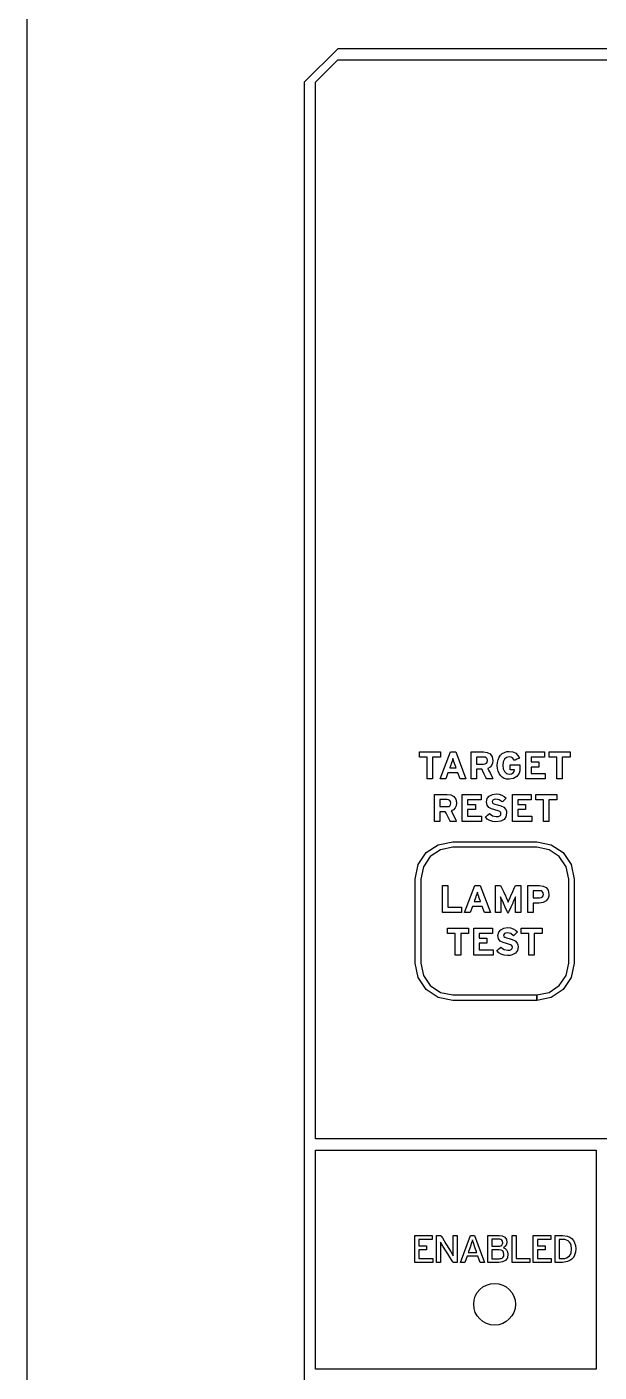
# Model space of a CAD drawing. Extents: x 0.4 to 9, y 0.3 to 17.6.
# Drawn here: x 0.371 to 2.424, y 9.744 to 14.574 of the extents above; entities that cross this region are included whole.
import ezdxf

# ---------------------------------------------------------------- set-up
doc = ezdxf.new("R2010")
doc.units = 0
doc.header["$MEASUREMENT"] = 0
doc.layers.get('0').update_dxf_attribs({"linetype": 'CONTINUOUS'})

msp = doc.modelspace()

# ---------------------------------------------------------------- linework, layer by layer
at = {"color": 7}
for points in [[(0.3713, 17.4776), (0.3713, 17.2884), (0.3713, 16.7536), (0.3713, 14.8448), (0.3713, 12.1462), (0.3713, 9.0526)], [(7.8362, 14.4957), (7.5634, 14.4957), (6.8441, 14.4957), (4.6613, 14.4957), (2.4785, 14.4957), (1.7592, 14.4957), (1.4864, 14.4957), (1.3663, 14.3756), (1.3663, 14.2489), (1.3663, 13.8906), (1.3663, 12.6119), (1.3663, 10.804), (1.3663, 8.7315)], [(5.8565, 10.5811), (4.6613, 10.5811), (3.4661, 10.5811), (2.4235, 10.5811), (1.6861, 10.5811), (1.4795, 10.5811), (1.4064, 10.5811), (1.4064, 10.7442), (1.4064, 11.174), (1.4064, 12.4784), (1.4064, 13.7828), (1.4064, 14.2126), (1.4064, 14.3756), (1.4864, 14.4557)], [(1.4864, 14.4557), (1.5577, 14.4557), (1.7592, 14.4557), (2.4785, 14.4557), (3.4955, 14.4557), (4.6613, 14.4557), (5.8271, 14.4557)], [(1.9045, 11.9317), (1.9016, 11.94), (1.9005, 11.9437), (1.8995, 11.9466), (1.8986, 11.9437), (1.8975, 11.94), (1.8946, 11.9317), (1.8944, 11.9309), (1.8937, 11.9289), (1.8916, 11.9229), (1.8895, 11.9168), (1.8888, 11.9148), (1.8885, 11.9141), (1.8895, 11.9141), (1.892, 11.9141), (1.8996, 11.9141), (1.9073, 11.9141), (1.9098, 11.9141), (1.9107, 11.9141), (1.9105, 11.9148), (1.9098, 11.9168), (1.9076, 11.9229), (1.9054, 11.9289), (1.9047, 11.9309), (1.9045, 11.9317)], [(2.0208, 11.8737), (2.02, 11.8752), (2.0181, 11.8792), (2.0121, 11.8913), (2.0062, 11.9035), (2.0042, 11.9075), (2.0035, 11.909), (2.0004, 11.909), (1.9936, 11.909), (1.9869, 11.909), (1.9838, 11.909), (1.9838, 11.9075), (1.9838, 11.9035), (1.9838, 11.8913), (1.9838, 11.8792), (1.9838, 11.8752), (1.9838, 11.8737), (1.9808, 11.8737), (1.9741, 11.8737), (1.9675, 11.8737), (1.9645, 11.8737), (1.9645, 11.8748), (1.9645, 11.8779), (1.9645, 11.8889), (1.9645, 11.9045), (1.9645, 11.9224), (1.9645, 11.9402), (1.9645, 11.9558), (1.9645, 11.9668), (1.9645, 11.9699), (1.9645, 11.971), (1.9664, 11.971), (1.9716, 11.971), (1.9871, 11.971), (2.0027, 11.971), (2.0078, 11.971), (2.0098, 11.971), (2.0227, 11.9691), (2.0333, 11.9634), (2.0405, 11.9537), (2.0432, 11.9402), (2.042, 11.9302), (2.0385, 11.9222), (2.0326, 11.9161), (2.0245, 11.9117), (2.0253, 11.9101), (2.0274, 11.9058), (2.0338, 11.8927), (2.0402, 11.8796), (2.0424, 11.8753), (2.0432, 11.8737), (2.0397, 11.8737), (2.032, 11.8737), (2.0243, 11.8737), (2.0208, 11.8737)], [(2.0092, 11.952), (2.0082, 11.952), (2.0053, 11.952), (1.9965, 11.952), (1.9878, 11.952), (1.9849, 11.952), (1.9838, 11.952), (1.9838, 11.951), (1.9838, 11.9482), (1.9838, 11.9397), (1.9838, 11.9312), (1.9838, 11.9284), (1.9838, 11.9273), (1.9849, 11.9273), (1.9878, 11.9273), (1.9965, 11.9273), (2.0053, 11.9273), (2.0082, 11.9273), (2.0092, 11.9273), (2.0153, 11.9281), (2.0196, 11.9304), (2.0223, 11.9343), (2.0231, 11.9398), (2.0222, 11.9455), (2.0194, 11.9492), (2.0151, 11.9514), (2.0092, 11.952)], [(2.101, 11.8724), (2.0918, 11.8732), (2.0836, 11.8759), (2.0763, 11.8801), (2.0702, 11.8859), (2.0652, 11.8931), (2.0615, 11.9017), (2.0592, 11.9115), (2.0584, 11.9225), (2.0592, 11.9332), (2.0616, 11.9428), (2.0654, 11.9514), (2.0705, 11.9587), (2.0768, 11.9646), (2.0842, 11.969), (2.0925, 11.9718), (2.1016, 11.9727), (2.1149, 11.971), (2.1251, 11.9661), (2.1328, 11.9584), (2.1384, 11.9483), (2.1355, 11.9471), (2.1292, 11.9444), (2.1228, 11.9417), (2.12, 11.9405), (2.1133, 11.9498), (2.1082, 11.9524), (2.1013, 11.9534), (2.0916, 11.9511), (2.0844, 11.9447), (2.0799, 11.9349), (2.0784, 11.9225), (2.08, 11.9101), (2.0845, 11.9002), (2.0917, 11.8937), (2.1015, 11.8913), (2.1099, 11.8924), (2.1156, 11.8955), (2.119, 11.9001), (2.1205, 11.9059), (2.1181, 11.9059), (2.1128, 11.9059), (2.1076, 11.9059), (2.1052, 11.9059), (2.1052, 11.9088), (2.1052, 11.9151), (2.1052, 11.9214), (2.1052, 11.9242), (2.1067, 11.9242), (2.1106, 11.9242), (2.1226, 11.9242), (2.1345, 11.9242), (2.1385, 11.9242), (2.14, 11.9242), (2.14, 11.9222), (2.14, 11.9178), (2.14, 11.9134), (2.14, 11.9113), (2.1392, 11.9026), (2.137, 11.8948), (2.1289, 11.8826), (2.1166, 11.875), (2.101, 11.8724)], [(1.8899, 11.7211), (1.8891, 11.7226), (1.8872, 11.7266), (1.8812, 11.7386), (1.8753, 11.7506), (1.8733, 11.7545), (1.8726, 11.756), (1.8695, 11.756), (1.8628, 11.756), (1.856, 11.756), (1.8529, 11.756), (1.8529, 11.7545), (1.8529, 11.7506), (1.8529, 11.7386), (1.8529, 11.7266), (1.8529, 11.7226), (1.8529, 11.7211), (1.8499, 11.7211), (1.8433, 11.7211), (1.8366, 11.7211), (1.8336, 11.7211), (1.8336, 11.7222), (1.8336, 11.7253), (1.8336, 11.7363), (1.8336, 11.7518), (1.8336, 11.7696), (1.8336, 11.7874), (1.8336, 11.8029), (1.8336, 11.8139), (1.8336, 11.817), (1.8336, 11.8181), (1.8355, 11.8181), (1.8407, 11.8181), (1.8562, 11.8181), (1.8718, 11.8181), (1.8769, 11.8181), (1.8789, 11.8181), (1.8918, 11.8162), (1.9024, 11.8106), (1.9096, 11.8011), (1.9123, 11.7876), (1.9111, 11.7776), (1.9076, 11.7696), (1.9018, 11.7634), (1.8936, 11.7588), (1.8944, 11.7571), (1.8965, 11.7529), (1.9029, 11.7399), (1.9094, 11.727), (1.9115, 11.7227), (1.9123, 11.7211), (1.9088, 11.7211), (1.9011, 11.7211), (1.8934, 11.7211), (1.8899, 11.7211)], [(1.8784, 11.7995), (1.8773, 11.7995), (1.8744, 11.7995), (1.8656, 11.7995), (1.8569, 11.7995), (1.854, 11.7995), (1.8529, 11.7995), (1.8529, 11.7984), (1.8529, 11.7955), (1.8529, 11.7869), (1.8529, 11.7783), (1.8529, 11.7754), (1.8529, 11.7744), (1.854, 11.7744), (1.8569, 11.7744), (1.8656, 11.7744), (1.8744, 11.7744), (1.8773, 11.7744), (1.8784, 11.7744), (1.8843, 11.7751), (1.8887, 11.7775), (1.8914, 11.7814), (1.8923, 11.7869), (1.8913, 11.7926), (1.8886, 11.7965), (1.8842, 11.7987), (1.8784, 11.7995)], [(2.054, 11.7194), (2.0423, 11.7207), (2.0317, 11.7242), (2.0229, 11.7297), (2.0162, 11.7371), (2.0184, 11.739), (2.0232, 11.7433), (2.0281, 11.7476), (2.0303, 11.7496), (2.0417, 11.7413), (2.055, 11.7388), (2.0625, 11.7393), (2.0678, 11.7412), (2.0709, 11.7445), (2.072, 11.7493), (2.0712, 11.7533), (2.068, 11.7565), (2.0614, 11.7594), (2.0503, 11.7625), (2.038, 11.766), (2.0284, 11.7713), (2.0222, 11.7794), (2.0199, 11.7913), (2.0227, 11.8032), (2.0301, 11.8122), (2.0412, 11.8178), (2.0547, 11.8198), (2.0653, 11.8187), (2.0746, 11.8157), (2.0828, 11.8109), (2.0901, 11.8045), (2.0879, 11.8024), (2.0831, 11.7978), (2.0782, 11.7931), (2.076, 11.791), (2.066, 11.7983), (2.054, 11.8008), (2.0474, 11.8001), (2.0431, 11.7981), (2.0401, 11.7923), (2.041, 11.7884), (2.0441, 11.7855), (2.05, 11.783), (2.0596, 11.7805), (2.0712, 11.7772), (2.0817, 11.772), (2.0892, 11.7636), (2.0914, 11.7578), (2.0921, 11.7506), (2.0899, 11.7379), (2.083, 11.728), (2.0711, 11.7217), (2.054, 11.7194)], [(1.8992, 11.0782), (1.8468, 11.0889), (1.8041, 11.1176), (1.7752, 11.1602), (1.7646, 11.2125), (1.7646, 11.2125), (1.7646, 11.2255), (1.7646, 11.2597), (1.7646, 11.3634), (1.7646, 11.4671), (1.7646, 11.5013), (1.7646, 11.5143), (1.7752, 11.5665), (1.8041, 11.6091), (1.8468, 11.6377), (1.8992, 11.6482), (1.8992, 11.6482), (1.9121, 11.6482), (1.9462, 11.6482), (2.0496, 11.6482), (2.153, 11.6482), (2.1871, 11.6482), (2.2, 11.6482), (2.2525, 11.6377), (2.2953, 11.6091), (2.3241, 11.5665), (2.3346, 11.5143), (2.3346, 11.5143), (2.3346, 11.5013), (2.3346, 11.4671), (2.3346, 11.3634), (2.3346, 11.2597), (2.3346, 11.2255), (2.3346, 11.2125), (2.3241, 11.1602), (2.2953, 11.1176), (2.2525, 11.0889), (2.2, 11.0782), (2.2, 11.0782), (2.2, 11.0884), (2.2, 11.0982), (2.2447, 11.1072), (2.2811, 11.1317), (2.3057, 11.168), (2.3148, 11.2125), (2.3148, 11.2125), (2.3148, 11.2255), (2.3148, 11.2597), (2.3148, 11.3634), (2.3148, 11.4671), (2.3148, 11.5013), (2.3148, 11.5143), (2.3057, 11.5587), (2.2811, 11.5949), (2.2447, 11.6193), (2.2, 11.6282), (2.2, 11.6282), (2.1871, 11.6282), (2.153, 11.6282), (2.0496, 11.6282), (1.9462, 11.6282), (1.9121, 11.6282), (1.8992, 11.6282), (1.8546, 11.6193), (1.8181, 11.5949), (1.7936, 11.5587), (1.7846, 11.5143), (1.7846, 11.5143), (1.7846, 11.5013), (1.7846, 11.4671), (1.7846, 11.3634), (1.7846, 11.2597), (1.7846, 11.2255), (1.7846, 11.2125), (1.7936, 11.168), (1.8181, 11.1317), (1.8546, 11.1072), (1.8992, 11.0982), (1.8992, 11.0982), (1.9121, 11.0982), (1.9462, 11.0982), (2.0496, 11.0982), (2.153, 11.0982), (2.1871, 11.0982), (2.2, 11.0982), (2.2, 11.0884), (2.2, 11.0782), (2.1871, 11.0782), (2.153, 11.0782), (2.0496, 11.0782), (1.9462, 11.0782), (1.9121, 11.0782), (1.8992, 11.0782), (1.8992, 11.0782)], [(1.9921, 11.4516), (1.9893, 11.4599), (1.9881, 11.4637), (1.9872, 11.4668), (1.9863, 11.4637), (1.9851, 11.4599), (1.9823, 11.4516), (1.982, 11.4508), (1.9813, 11.4488), (1.9792, 11.4427), (1.9771, 11.4367), (1.9764, 11.4347), (1.9762, 11.4339), (1.9771, 11.4339), (1.9797, 11.4339), (1.9873, 11.4339), (1.9949, 11.4339), (1.9974, 11.4339), (1.9984, 11.4339), (1.9981, 11.4347), (1.9974, 11.4367), (1.9953, 11.4427), (1.9931, 11.4488), (1.9924, 11.4508), (1.9921, 11.4516)], [(2.1235, 11.3939), (2.1235, 11.3954), (2.1235, 11.3995), (2.1235, 11.4117), (2.1235, 11.4239), (2.1235, 11.428), (2.1235, 11.4295), (2.1237, 11.4408), (2.1238, 11.4467), (2.1239, 11.4509), (2.1209, 11.4435), (2.1171, 11.4349), (2.1162, 11.4331), (2.114, 11.4282), (2.1072, 11.4132), (2.1005, 11.3983), (2.0983, 11.3934), (2.0974, 11.3915), (2.0966, 11.3934), (2.0943, 11.3983), (2.0875, 11.4132), (2.0807, 11.4282), (2.0784, 11.4331), (2.0776, 11.4349), (2.0708, 11.4509), (2.0708, 11.4467), (2.071, 11.4408), (2.0711, 11.4295), (2.0711, 11.428), (2.0711, 11.4239), (2.0711, 11.4117), (2.0711, 11.3995), (2.0711, 11.3954), (2.0711, 11.3939), (2.0682, 11.3939), (2.0616, 11.3939), (2.0551, 11.3939), (2.0521, 11.3939), (2.0521, 11.395), (2.0521, 11.3981), (2.0521, 11.4091), (2.0521, 11.4246), (2.0521, 11.4424), (2.0521, 11.4602), (2.0521, 11.4757), (2.0521, 11.4867), (2.0521, 11.4898), (2.0521, 11.4909), (2.0551, 11.4909), (2.0615, 11.4909), (2.0679, 11.4909), (2.0708, 11.4909), (2.0717, 11.489), (2.074, 11.4841), (2.081, 11.469), (2.088, 11.454), (2.0903, 11.449), (2.0911, 11.4471), (2.0949, 11.4382), (2.0977, 11.4309), (2.1005, 11.4381), (2.1044, 11.4471), (2.1052, 11.449), (2.1074, 11.454), (2.1141, 11.469), (2.1208, 11.4841), (2.123, 11.489), (2.1239, 11.4909), (2.1268, 11.4909), (2.1334, 11.4909), (2.14, 11.4909), (2.143, 11.4909), (2.143, 11.4898), (2.143, 11.4867), (2.143, 11.4757), (2.143, 11.4602), (2.143, 11.4424), (2.143, 11.4246), (2.143, 11.4091), (2.143, 11.3981), (2.143, 11.395), (2.143, 11.3939), (2.14, 11.3939), (2.1333, 11.3939), (2.1266, 11.3939), (2.1235, 11.3939)], [(2.2088, 11.4282), (2.2055, 11.4282), (2.1981, 11.4282), (2.1908, 11.4282), (2.1874, 11.4282), (2.1874, 11.4267), (2.1874, 11.4228), (2.1874, 11.411), (2.1874, 11.3993), (2.1874, 11.3954), (2.1874, 11.3939), (2.1844, 11.3939), (2.1778, 11.3939), (2.1711, 11.3939), (2.1681, 11.3939), (2.1681, 11.395), (2.1681, 11.3981), (2.1681, 11.4091), (2.1681, 11.4246), (2.1681, 11.4424), (2.1681, 11.4602), (2.1681, 11.4757), (2.1681, 11.4867), (2.1681, 11.4898), (2.1681, 11.4909), (2.1699, 11.4909), (2.1747, 11.4909), (2.1893, 11.4909), (2.2039, 11.4909), (2.2087, 11.4909), (2.2105, 11.4909), (2.2235, 11.489), (2.2341, 11.4834), (2.2414, 11.4739), (2.2441, 11.4604), (2.2434, 11.4525), (2.2414, 11.4458), (2.234, 11.4357), (2.2228, 11.43), (2.2088, 11.4282)], [(2.2098, 11.4722), (2.2089, 11.4722), (2.2063, 11.4722), (2.1986, 11.4722), (2.1909, 11.4722), (2.1884, 11.4722), (2.1874, 11.4722), (2.1874, 11.4712), (2.1874, 11.4683), (2.1874, 11.4597), (2.1874, 11.4511), (2.1874, 11.4482), (2.1874, 11.4471), (2.1884, 11.4471), (2.191, 11.4471), (2.1988, 11.4471), (2.2066, 11.4471), (2.2092, 11.4471), (2.2102, 11.4471), (2.2161, 11.4479), (2.2205, 11.4502), (2.2231, 11.4542), (2.2241, 11.4597), (2.2238, 11.4627), (2.223, 11.4652), (2.2202, 11.4691), (2.2157, 11.4715), (2.2098, 11.4722)], [(2.0952, 11.2396), (2.0835, 11.2409), (2.073, 11.2444), (2.0642, 11.2499), (2.0574, 11.2573), (2.0596, 11.2592), (2.0644, 11.2635), (2.0693, 11.2678), (2.0715, 11.2698), (2.0769, 11.2646), (2.083, 11.2612), (2.0964, 11.2586), (2.1038, 11.2592), (2.109, 11.2611), (2.1121, 11.2643), (2.1132, 11.2691), (2.1124, 11.2732), (2.1093, 11.2765), (2.1027, 11.2794), (2.0916, 11.2823), (2.0793, 11.2859), (2.0696, 11.2912), (2.0634, 11.2992), (2.0611, 11.3112), (2.0639, 11.3231), (2.0713, 11.332), (2.0824, 11.3377), (2.0959, 11.3397), (2.1065, 11.3387), (2.1158, 11.3357), (2.124, 11.3309), (2.1313, 11.3244), (2.1291, 11.3223), (2.1243, 11.3176), (2.1194, 11.313), (2.1172, 11.3108), (2.1072, 11.3183), (2.0952, 11.321), (2.0887, 11.3202), (2.0844, 11.3182), (2.0813, 11.3122), (2.0822, 11.3083), (2.0853, 11.3054), (2.0914, 11.303), (2.101, 11.3007), (2.1125, 11.2973), (2.1229, 11.2921), (2.1304, 11.2835), (2.1326, 11.2777), (2.1333, 11.2705), (2.1311, 11.2579), (2.1242, 11.2482), (2.1123, 11.2419), (2.1044, 11.2402), (2.0952, 11.2396)], [(1.9011, 10.1376), (1.8994, 10.1402), (1.895, 10.1471), (1.8888, 10.1568), (1.8817, 10.1679), (1.8745, 10.1791), (1.8683, 10.1888), (1.8639, 10.1957), (1.8623, 10.1983), (1.8551, 10.2102), (1.8552, 10.206), (1.8552, 10.1997), (1.8553, 10.1878), (1.8553, 10.1856), (1.8553, 10.1799), (1.8553, 10.1627), (1.8553, 10.1454), (1.8553, 10.1398), (1.8553, 10.1376), (1.8531, 10.1376), (1.8482, 10.1376), (1.8433, 10.1376), (1.8411, 10.1376), (1.8411, 10.1387), (1.8411, 10.1418), (1.8411, 10.1528), (1.8411, 10.1683), (1.8411, 10.1861), (1.8411, 10.2039), (1.8411, 10.2194), (1.8411, 10.2304), (1.8411, 10.2335), (1.8411, 10.2346), (1.8434, 10.2346), (1.8485, 10.2346), (1.8536, 10.2346), (1.856, 10.2346), (1.8576, 10.232), (1.8617, 10.2253), (1.8744, 10.2049), (1.887, 10.1845), (1.8912, 10.1778), (1.8928, 10.1752), (1.8973, 10.1678), (1.9009, 10.1617), (1.9009, 10.1659), (1.9008, 10.1723), (1.9007, 10.1844), (1.9007, 10.1866), (1.9007, 10.1922), (1.9007, 10.2095), (1.9007, 10.2267), (1.9007, 10.2324), (1.9007, 10.2346), (1.903, 10.2346), (1.9079, 10.2346), (1.9128, 10.2346), (1.915, 10.2346), (1.915, 10.2335), (1.915, 10.2304), (1.915, 10.2194), (1.915, 10.2039), (1.915, 10.1861), (1.915, 10.1683), (1.915, 10.1528), (1.915, 10.1418), (1.915, 10.1387), (1.915, 10.1376), (1.9128, 10.1376), (1.908, 10.1376), (1.9032, 10.1376), (1.9011, 10.1376)], [(1.977, 10.1959), (1.9729, 10.2081), (1.9709, 10.214), (1.9696, 10.2183), (1.9684, 10.2141), (1.9666, 10.2082), (1.9626, 10.1956), (1.9623, 10.1946), (1.9614, 10.1921), (1.9587, 10.1846), (1.956, 10.177), (1.9552, 10.1745), (1.9548, 10.1735), (1.9561, 10.1735), (1.9595, 10.1735), (1.9698, 10.1735), (1.9801, 10.1735), (1.9835, 10.1735), (1.9848, 10.1735), (1.9845, 10.1745), (1.9836, 10.177), (1.9809, 10.1847), (1.9782, 10.1924), (1.9774, 10.195), (1.977, 10.1959)], [(2.0638, 10.1376), (2.0622, 10.1376), (2.0578, 10.1376), (2.0445, 10.1376), (2.0312, 10.1376), (2.0268, 10.1376), (2.0252, 10.1376), (2.0252, 10.1387), (2.0252, 10.1418), (2.0252, 10.1528), (2.0252, 10.1683), (2.0252, 10.1861), (2.0252, 10.2039), (2.0252, 10.2194), (2.0252, 10.2304), (2.0252, 10.2335), (2.0252, 10.2346), (2.0269, 10.2346), (2.0314, 10.2346), (2.0452, 10.2346), (2.0589, 10.2346), (2.0635, 10.2346), (2.0652, 10.2346), (2.0767, 10.2329), (2.0855, 10.2281), (2.0912, 10.2203), (2.0932, 10.2095), (2.0922, 10.2028), (2.0896, 10.1974), (2.0808, 10.1898), (2.0866, 10.1873), (2.0918, 10.1828), (2.0956, 10.1762), (2.0971, 10.1674), (2.0949, 10.1543), (2.0884, 10.145), (2.078, 10.1394), (2.0638, 10.1376)], [(2.065, 10.2214), (2.0639, 10.2214), (2.0609, 10.2214), (2.052, 10.2214), (2.043, 10.2214), (2.04, 10.2214), (2.0389, 10.2214), (2.0389, 10.2203), (2.0389, 10.2174), (2.0389, 10.2088), (2.0389, 10.2002), (2.0389, 10.1973), (2.0389, 10.1963), (2.04, 10.1963), (2.043, 10.1963), (2.052, 10.1963), (2.0609, 10.1963), (2.0639, 10.1963), (2.065, 10.1963), (2.0684, 10.1965), (2.0712, 10.1973), (2.0754, 10.1999), (2.0778, 10.2038), (2.0786, 10.2085), (2.0778, 10.2135), (2.0755, 10.2176), (2.0713, 10.2203), (2.0684, 10.2211), (2.065, 10.2214)], [(2.2927, 10.1376), (2.2916, 10.1376), (2.2886, 10.1376), (2.2795, 10.1376), (2.2704, 10.1376), (2.2674, 10.1376), (2.2663, 10.1376), (2.2663, 10.1387), (2.2663, 10.1418), (2.2663, 10.1528), (2.2663, 10.1683), (2.2663, 10.1861), (2.2663, 10.2039), (2.2663, 10.2194), (2.2663, 10.2304), (2.2663, 10.2335), (2.2663, 10.2346), (2.2674, 10.2346), (2.2704, 10.2346), (2.2795, 10.2346), (2.2886, 10.2346), (2.2916, 10.2346), (2.2927, 10.2346), (2.3111, 10.2318), (2.3192, 10.2283), (2.3262, 10.2232), (2.3319, 10.2165), (2.3363, 10.2081), (2.3391, 10.198), (2.34, 10.1861), (2.339, 10.1742), (2.3362, 10.1641), (2.3318, 10.1557), (2.3259, 10.149), (2.3189, 10.1439), (2.3108, 10.1404), (2.2927, 10.1376)], [(2.2927, 10.2203), (2.2909, 10.2203), (2.2868, 10.2203), (2.2827, 10.2203), (2.2808, 10.2203), (2.2808, 10.2196), (2.2808, 10.2174), (2.2808, 10.2096), (2.2808, 10.1986), (2.2808, 10.1859), (2.2808, 10.1733), (2.2808, 10.1623), (2.2808, 10.1545), (2.2808, 10.1523), (2.2808, 10.1515), (2.2827, 10.1515), (2.2868, 10.1515), (2.2909, 10.1515), (2.2927, 10.1515), (2.3007, 10.1522), (2.3075, 10.154), (2.3132, 10.1571), (2.3176, 10.1612), (2.321, 10.1662), (2.3234, 10.1721), (2.3253, 10.1861), (2.3234, 10.2), (2.321, 10.2059), (2.3176, 10.2108), (2.3132, 10.2149), (2.3075, 10.2178), (2.3007, 10.2197), (2.2927, 10.2203)], [(2.0654, 10.183), (2.0642, 10.183), (2.0612, 10.183), (2.0521, 10.183), (2.043, 10.183), (2.04, 10.183), (2.0389, 10.183), (2.0389, 10.1817), (2.0389, 10.178), (2.0389, 10.1728), (2.0389, 10.1669), (2.0389, 10.161), (2.0389, 10.1559), (2.0389, 10.1522), (2.0389, 10.1508), (2.04, 10.1508), (2.043, 10.1508), (2.0519, 10.1508), (2.0608, 10.1508), (2.0637, 10.1508), (2.0649, 10.1508), (2.0694, 10.1511), (2.0731, 10.152), (2.0762, 10.1534), (2.0786, 10.1552), (2.0816, 10.1603), (2.0825, 10.1668), (2.0814, 10.1736), (2.0781, 10.1787), (2.0727, 10.1819), (2.0654, 10.183)]]:
    msp.add_lwpolyline(points, dxfattribs=at)
for points in [[(1.8268, 11.952), (1.8268, 11.8737), (1.8073, 11.8737), (1.8073, 11.952), (1.7795, 11.952), (1.7795, 11.971), (1.8546, 11.971), (1.8546, 11.952)], [(1.925, 11.8737), (1.9174, 11.8954), (1.8817, 11.8954), (1.8741, 11.8737), (1.8533, 11.8737), (1.8906, 11.971), (1.9094, 11.971), (1.9463, 11.8737)], [(2.1606, 11.8737), (2.1606, 11.971), (2.228, 11.971), (2.228, 11.952), (2.18, 11.952), (2.18, 11.9351), (2.2079, 11.9351), (2.2079, 11.9164), (2.18, 11.9164), (2.18, 11.893), (2.2302, 11.893), (2.2302, 11.8737)], [(2.2919, 11.952), (2.2919, 11.8737), (2.2725, 11.8737), (2.2725, 11.952), (2.2446, 11.952), (2.2446, 11.971), (2.3198, 11.971), (2.3198, 11.952)], [(1.9328, 11.7211), (1.9328, 11.8181), (2.0003, 11.8181), (2.0003, 11.7991), (1.9521, 11.7991), (1.9521, 11.7825), (1.9801, 11.7825), (1.9801, 11.7635), (1.9521, 11.7635), (1.9521, 11.7401), (2.0023, 11.7401), (2.0023, 11.7211)], [(2.1127, 11.7211), (2.1127, 11.8181), (2.1801, 11.8181), (2.1801, 11.7991), (2.1322, 11.7991), (2.1322, 11.7825), (2.1601, 11.7825), (2.1601, 11.7635), (2.1322, 11.7635), (2.1322, 11.7401), (2.1823, 11.7401), (2.1823, 11.7211)], [(2.2441, 11.7991), (2.2441, 11.7211), (2.2247, 11.7211), (2.2247, 11.7991), (2.1968, 11.7991), (2.1968, 11.8181), (2.272, 11.8181), (2.272, 11.7991)], [(1.8617, 11.3939), (1.8617, 11.4909), (1.8812, 11.4909), (1.8812, 11.4129), (1.9299, 11.4129), (1.9299, 11.3939)], [(2.0126, 11.3939), (2.005, 11.4156), (1.9694, 11.4156), (1.9618, 11.3939), (1.9409, 11.3939), (1.9782, 11.4909), (1.997, 11.4909), (2.034, 11.3939)], [(1.9274, 11.319), (1.9274, 11.241), (1.9079, 11.241), (1.9079, 11.319), (1.8799, 11.319), (1.8799, 11.3383), (1.9552, 11.3383), (1.9552, 11.319)], [(1.974, 11.241), (1.974, 11.3383), (2.0415, 11.3383), (2.0415, 11.3193), (1.9935, 11.3193), (1.9935, 11.3024), (2.0213, 11.3024), (2.0213, 11.2837), (1.9935, 11.2837), (1.9935, 11.26), (2.0435, 11.26), (2.0435, 11.241)], [(2.1915, 11.319), (2.1915, 11.241), (2.172, 11.241), (2.172, 11.319), (2.144, 11.319), (2.144, 11.3383), (2.2193, 11.3383), (2.2193, 11.319)], [(2.4138, 9.7538), (1.4064, 9.7538), (1.4064, 10.5411), (2.4138, 10.5411)], [(1.7626, 10.1376), (1.7626, 10.2346), (1.8251, 10.2346), (1.8251, 10.2203), (1.7771, 10.2203), (1.7771, 10.1966), (1.8051, 10.1966), (1.8051, 10.1824), (1.7771, 10.1824), (1.7771, 10.1515), (1.8273, 10.1515), (1.8273, 10.1376)], [(1.9974, 10.1376), (1.9892, 10.1603), (1.9504, 10.1603), (1.9423, 10.1376), (1.9272, 10.1376), (1.9621, 10.2346), (1.9775, 10.2346), (2.013, 10.1376)], [(2.112, 10.1376), (2.112, 10.2346), (2.1266, 10.2346), (2.1266, 10.1518), (2.1751, 10.1518), (2.1751, 10.1376)], [(2.1878, 10.1376), (2.1878, 10.2346), (2.2503, 10.2346), (2.2503, 10.2203), (2.2024, 10.2203), (2.2024, 10.1966), (2.2302, 10.1966), (2.2302, 10.1824), (2.2024, 10.1824), (2.2024, 10.1515), (2.2524, 10.1515), (2.2524, 10.1376)]]:
    msp.add_lwpolyline(points, close=True, dxfattribs=at)
msp.add_circle((2.0489, 9.9874), 0.0749, dxfattribs=at)

doc.saveas('drawing.dxf')
